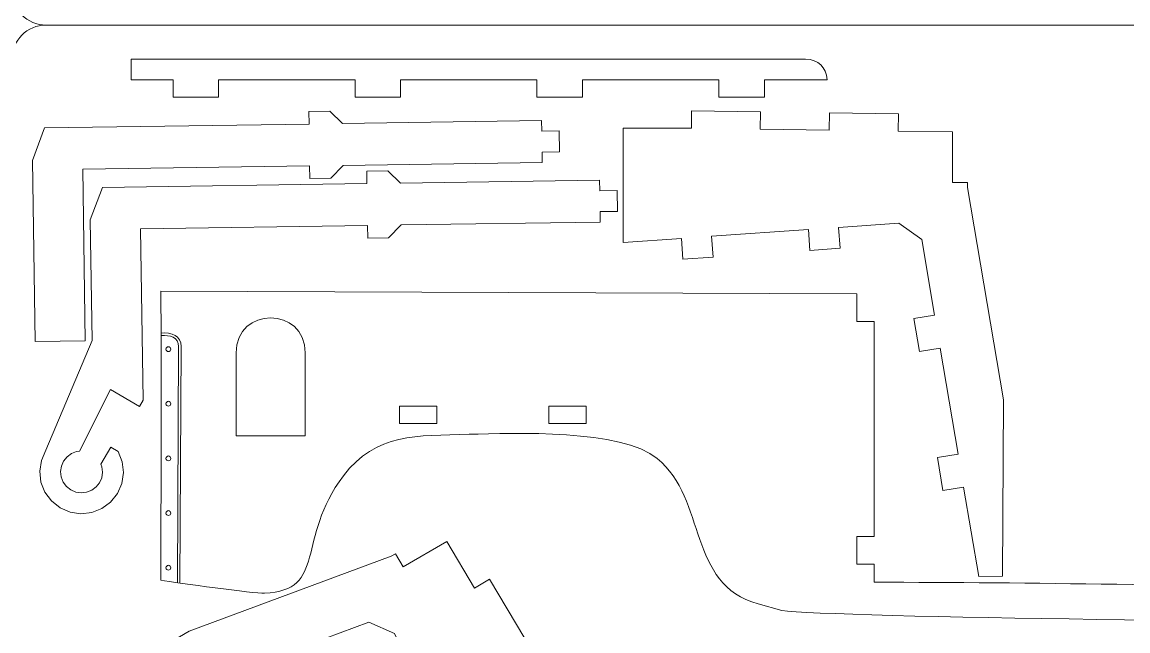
# Model space of a CAD drawing. Header units: centimetres. Extents: x -129.3 to -71.3, y -1.4 to 86.6.
# Drawn here: x -100.11 to -83.94, y 33.77 to 42.67 of the extents above; entities that cross this region are included whole.
import ezdxf

# ---------------------------------------------------------------- set-up
doc = ezdxf.new("R2010")
doc.units = ezdxf.units.CM
doc.header["$MEASUREMENT"] = 0
doc.layers.add('Camada 1', color=7, linetype='Continuous')

msp = doc.modelspace()

# ---------------------------------------------------------------- linework, layer by layer
at = {"layer": 'Camada 1', "color": 250, "lineweight": 20}
for points, knots in [([(-99.75825, 42.62823), (-100.03324, 42.62823), (-100.25825, 42.85323), (-100.25825, 43.12824), (-100.25825, 43.12824), (-100.25825, 43.12824), (-100.25825, 86.12825), (-100.25825, 86.12825), (-100.25825, 86.12825), (-100.25825, 86.40325), (-100.03324, 86.62825), (-99.75825, 86.62825), (-99.75825, 86.62825), (-99.75825, 86.62825), (-71.75824, 86.62825), (-71.75824, 86.62825), (-71.75824, 86.62825), (-71.48325, 86.62825), (-71.25825, 86.40325), (-71.25825, 86.12825), (-71.25825, 86.12825), (-71.25825, 86.12825), (-71.25825, 43.12824), (-71.25825, 43.12824), (-71.25825, 43.12824), (-71.25825, 42.85323), (-71.48325, 42.62823), (-71.75824, 42.62823)], [0, 0, 0, 0, 0.125, 0.125, 0.125, 0.125, 0.25, 0.25, 0.25, 0.25, 0.375, 0.375, 0.375, 0.375, 0.5, 0.5, 0.5, 0.5, 0.625, 0.625, 0.625, 0.625, 0.75, 0.75, 0.75, 0.75, 1, 1, 1, 1]), ([(-99.75825, -1.37179), (-99.75825, -1.37179), (-71.75824, -1.37179), (-71.75824, -1.37179), (-71.75824, -1.37179), (-71.48325, -1.37179), (-71.25825, -1.14679), (-71.25825, -0.87179), (-71.25825, -0.87179), (-71.25825, -0.87179), (-71.25825, 42.12822), (-71.25825, 42.12822), (-71.25825, 42.12822), (-71.25825, 42.40323), (-71.48325, 42.62823), (-71.75824, 42.62823), (-71.75824, 42.62823), (-71.75824, 42.62823), (-99.75825, 42.62823), (-99.75825, 42.62823), (-99.75825, 42.62823), (-100.03324, 42.62823), (-100.25825, 42.40323), (-100.25825, 42.12822), (-100.25825, 42.12822), (-100.25825, 42.12822), (-100.25825, -0.87179), (-100.25825, -0.87179), (-100.25825, -0.87179), (-100.25825, -1.14679), (-100.03324, -1.37179), (-99.75825, -1.37179)], [0, 0, 0, 0, 0.11111111, 0.11111111, 0.11111111, 0.11111111, 0.22222222, 0.22222222, 0.22222222, 0.22222222, 0.33333333, 0.33333333, 0.33333333, 0.33333333, 0.44444444, 0.44444444, 0.44444444, 0.44444444, 0.55555556, 0.55555556, 0.55555556, 0.55555556, 0.66666667, 0.66666667, 0.66666667, 0.66666667, 0.77777778, 0.77777778, 0.77777778, 0.77777778, 1, 1, 1, 1])]:
    msp.add_open_spline(points, degree=3, knots=knots, dxfattribs=at)
at = {"layer": 'Camada 1', "lineweight": 9}
for points, knots in [([(-97.23604, 41.82697), (-97.23604, 41.82697), (-95.24101, 41.82697), (-95.24101, 41.82697), (-95.24101, 41.82697), (-95.24101, 41.82697), (-95.24101, 41.57391), (-95.24101, 41.57391), (-95.24101, 41.57391), (-95.24101, 41.57391), (-94.57599, 41.57391), (-94.57599, 41.57391), (-94.57599, 41.57391), (-94.57599, 41.57391), (-94.57599, 41.82697), (-94.57599, 41.82697), (-94.57599, 41.82697), (-94.57599, 41.82697), (-92.58097, 41.82697), (-92.58097, 41.82697), (-92.58097, 41.82697), (-92.58097, 41.82697), (-92.58097, 41.57391), (-92.58097, 41.57391), (-92.58097, 41.57391), (-92.58097, 41.57391), (-91.91596, 41.57391), (-91.91596, 41.57391), (-91.91596, 41.57391), (-91.91596, 41.57391), (-91.91596, 41.82697), (-91.91596, 41.82697), (-91.91596, 41.82697), (-91.91596, 41.82697), (-89.92092, 41.82697), (-89.92092, 41.82697), (-89.92092, 41.82697), (-89.92092, 41.82697), (-89.92092, 41.57391), (-89.92092, 41.57391), (-89.92092, 41.57391), (-89.92092, 41.57391), (-89.25591, 41.57391), (-89.25591, 41.57391), (-89.25591, 41.57391), (-89.25591, 41.57391), (-89.25591, 41.82697), (-89.25591, 41.82697), (-89.25591, 41.82697), (-89.25591, 41.82697), (-88.33751, 41.82697), (-88.33751, 41.82697), (-88.33751, 41.82697), (-88.34977, 42.01382), (-88.46707, 42.12715), (-88.65334, 42.12892), (-88.65334, 42.12892), (-88.65334, 42.12892), (-88.90218, 42.13063), (-88.90218, 42.13063), (-88.90218, 42.13063), (-88.90218, 42.13063), (-98.51545, 42.13063), (-98.51545, 42.13063), (-98.51545, 42.13063), (-98.51545, 42.13063), (-98.51545, 41.82697), (-98.51545, 41.82697), (-98.51545, 41.82697), (-98.51545, 41.82697), (-97.90105, 41.82697), (-97.90105, 41.82697), (-97.90105, 41.82697), (-97.90105, 41.82697), (-97.90105, 41.57391), (-97.90105, 41.57391), (-97.90105, 41.57391), (-97.90105, 41.57391), (-97.23604, 41.57391), (-97.23604, 41.57391), (-97.23604, 41.57391), (-97.23604, 41.57391), (-97.23604, 41.82697), (-97.23604, 41.82697)], [0, 0, 0, 0, 0.04545455, 0.04545455, 0.04545455, 0.04545455, 0.09090909, 0.09090909, 0.09090909, 0.09090909, 0.13636364, 0.13636364, 0.13636364, 0.13636364, 0.18181818, 0.18181818, 0.18181818, 0.18181818, 0.22727273, 0.22727273, 0.22727273, 0.22727273, 0.27272727, 0.27272727, 0.27272727, 0.27272727, 0.31818182, 0.31818182, 0.31818182, 0.31818182, 0.36363636, 0.36363636, 0.36363636, 0.36363636, 0.40909091, 0.40909091, 0.40909091, 0.40909091, 0.45454545, 0.45454545, 0.45454545, 0.45454545, 0.5, 0.5, 0.5, 0.5, 0.54545455, 0.54545455, 0.54545455, 0.54545455, 0.59090909, 0.59090909, 0.59090909, 0.59090909, 0.63636364, 0.63636364, 0.63636364, 0.63636364, 0.68181818, 0.68181818, 0.68181818, 0.68181818, 0.72727273, 0.72727273, 0.72727273, 0.72727273, 0.77272727, 0.77272727, 0.77272727, 0.77272727, 0.81818182, 0.81818182, 0.81818182, 0.81818182, 0.86363636, 0.86363636, 0.86363636, 0.86363636, 0.90909091, 0.90909091, 0.90909091, 0.90909091, 1, 1, 1, 1]), ([(-95.90433, 40.56944), (-95.90433, 40.56944), (-95.90166, 40.38588), (-95.90166, 40.38588), (-95.90166, 40.38588), (-95.90166, 40.38588), (-95.59572, 40.39032), (-95.59572, 40.39032), (-95.59572, 40.39032), (-95.59572, 40.39032), (-95.41483, 40.57655), (-95.41483, 40.57655), (-95.41483, 40.57655), (-95.41483, 40.57655), (-92.50304, 40.61882), (-92.50304, 40.61882), (-92.50304, 40.61882), (-92.50304, 40.61882), (-92.50526, 40.7718), (-92.50526, 40.7718), (-92.50526, 40.7718), (-92.50526, 40.7718), (-92.25032, 40.7755), (-92.25032, 40.7755), (-92.25032, 40.7755), (-92.25032, 40.7755), (-92.25475, 41.08143), (-92.25475, 41.08143), (-92.25475, 41.08143), (-92.25475, 41.08143), (-92.50971, 41.07774), (-92.50971, 41.07774), (-92.50971, 41.07774), (-92.50971, 41.07774), (-92.51192, 41.2307), (-92.51192, 41.2307), (-92.51192, 41.2307), (-92.51192, 41.2307), (-95.42371, 41.18843), (-95.42371, 41.18843), (-95.42371, 41.18843), (-95.42371, 41.18843), (-95.60994, 41.36933), (-95.60994, 41.36933), (-95.60994, 41.36933), (-95.60994, 41.36933), (-95.91588, 41.36489), (-95.91588, 41.36489), (-95.91588, 41.36489), (-95.91588, 41.36489), (-95.91321, 41.18132), (-95.91321, 41.18132), (-95.91321, 41.18132), (-95.91321, 41.18132), (-99.77959, 41.12518), (-99.77959, 41.12518), (-99.77959, 41.12518), (-99.77959, 41.12518), (-99.95815, 40.64936), (-99.95815, 40.64936), (-99.95815, 40.64936), (-99.95815, 40.64936), (-99.9197, 38.00192), (-99.9197, 38.00192), (-99.9197, 38.00192), (-99.9197, 38.00192), (-99.18545, 38.01258), (-99.18545, 38.01258), (-99.18545, 38.01258), (-99.18545, 38.01258), (-99.22188, 40.52128), (-99.22188, 40.52128), (-99.22188, 40.52128), (-99.22188, 40.52128), (-95.90433, 40.56944), (-95.90433, 40.56944)], [0, 0, 0, 0, 0.05, 0.05, 0.05, 0.05, 0.1, 0.1, 0.1, 0.1, 0.15, 0.15, 0.15, 0.15, 0.2, 0.2, 0.2, 0.2, 0.25, 0.25, 0.25, 0.25, 0.3, 0.3, 0.3, 0.3, 0.35, 0.35, 0.35, 0.35, 0.4, 0.4, 0.4, 0.4, 0.45, 0.45, 0.45, 0.45, 0.5, 0.5, 0.5, 0.5, 0.55, 0.55, 0.55, 0.55, 0.6, 0.6, 0.6, 0.6, 0.65, 0.65, 0.65, 0.65, 0.7, 0.7, 0.7, 0.7, 0.75, 0.75, 0.75, 0.75, 0.8, 0.8, 0.8, 0.8, 0.85, 0.85, 0.85, 0.85, 0.9, 0.9, 0.9, 0.9, 1, 1, 1, 1]), ([(-90.46719, 39.50893), (-90.46719, 39.50893), (-91.31948, 39.44905), (-91.31948, 39.44905), (-91.31948, 39.44905), (-91.31948, 39.44905), (-91.32002, 41.12047), (-91.32002, 41.12047), (-91.32002, 41.12047), (-91.32002, 41.12047), (-90.32298, 41.12079), (-90.32298, 41.12079), (-90.32298, 41.12079), (-90.32298, 41.12079), (-90.3193, 41.37574), (-90.3193, 41.37574), (-90.3193, 41.37574), (-90.3193, 41.37574), (-89.31111, 41.36118), (-89.31111, 41.36118), (-89.31111, 41.36118), (-89.31111, 41.36118), (-89.31478, 41.10624), (-89.31478, 41.10624), (-89.31478, 41.10624), (-89.31478, 41.10624), (-88.30659, 41.09168), (-88.30659, 41.09168), (-88.30659, 41.09168), (-88.30659, 41.09168), (-88.30291, 41.34662), (-88.30291, 41.34662), (-88.30291, 41.34662), (-88.30291, 41.34662), (-87.29472, 41.33207), (-87.29472, 41.33207), (-87.29472, 41.33207), (-87.29472, 41.33207), (-87.29851, 41.07713), (-87.29851, 41.07713), (-87.29851, 41.07713), (-87.29851, 41.07713), (-86.50424, 41.06579), (-86.50424, 41.06579), (-86.50424, 41.06579), (-86.50424, 41.06579), (-86.50401, 40.32699), (-86.50401, 40.32699), (-86.50401, 40.32699), (-86.50401, 40.32699), (-86.28571, 40.32703), (-86.28571, 40.32703), (-86.28571, 40.32703), (-86.28571, 40.32703), (-86.28385, 40.25397), (-86.28385, 40.25397), (-86.28385, 40.25397), (-86.28385, 40.25397), (-85.75784, 37.14782), (-85.75784, 37.14782), (-85.75784, 37.14782), (-85.75784, 37.14782), (-85.77393, 34.56861), (-85.77393, 34.56861), (-85.77393, 34.56861), (-85.77393, 34.56861), (-86.1217, 34.56851), (-86.1217, 34.56851), (-86.1217, 34.56851), (-86.1217, 34.56851), (-86.34268, 35.87247), (-86.34268, 35.87247), (-86.34268, 35.87247), (-86.34268, 35.87247), (-86.64435, 35.82134), (-86.64435, 35.82134), (-86.64435, 35.82134), (-86.64435, 35.82134), (-86.72615, 36.30401), (-86.72615, 36.30401), (-86.72615, 36.30401), (-86.72615, 36.30401), (-86.42447, 36.35514), (-86.42447, 36.35514), (-86.42447, 36.35514), (-86.42447, 36.35514), (-86.68726, 37.90578), (-86.68726, 37.90578), (-86.68726, 37.90578), (-86.68726, 37.90578), (-86.98893, 37.85466), (-86.98893, 37.85466), (-86.98893, 37.85466), (-86.98893, 37.85466), (-87.07073, 38.33733), (-87.07073, 38.33733), (-87.07073, 38.33733), (-87.07073, 38.33733), (-86.76905, 38.38844), (-86.76905, 38.38844), (-86.76905, 38.38844), (-86.76905, 38.38844), (-86.95529, 39.49139), (-86.95529, 39.49139), (-86.95529, 39.49139), (-86.95529, 39.49139), (-87.28723, 39.73233), (-87.28723, 39.73233), (-87.28723, 39.73233), (-87.28723, 39.73233), (-88.17073, 39.67025), (-88.17073, 39.67025), (-88.17073, 39.67025), (-88.17073, 39.67025), (-88.14929, 39.36504), (-88.14929, 39.36504), (-88.14929, 39.36504), (-88.14929, 39.36504), (-88.59074, 39.33402), (-88.59074, 39.33402), (-88.59074, 39.33402), (-88.59074, 39.33402), (-88.61218, 39.63924), (-88.61218, 39.63924), (-88.61218, 39.63924), (-88.61218, 39.63924), (-90.02768, 39.53981), (-90.02768, 39.53981), (-90.02768, 39.53981), (-90.02768, 39.53981), (-90.00624, 39.23459), (-90.00624, 39.23459), (-90.00624, 39.23459), (-90.00624, 39.23459), (-90.44575, 39.20371), (-90.44575, 39.20371), (-90.44575, 39.20371), (-90.44575, 39.20371), (-90.46719, 39.50893), (-90.46719, 39.50893)], [0, 0, 0, 0, 0.02777778, 0.02777778, 0.02777778, 0.02777778, 0.05555556, 0.05555556, 0.05555556, 0.05555556, 0.08333333, 0.08333333, 0.08333333, 0.08333333, 0.11111111, 0.11111111, 0.11111111, 0.11111111, 0.13888889, 0.13888889, 0.13888889, 0.13888889, 0.16666667, 0.16666667, 0.16666667, 0.16666667, 0.19444444, 0.19444444, 0.19444444, 0.19444444, 0.22222222, 0.22222222, 0.22222222, 0.22222222, 0.25, 0.25, 0.25, 0.25, 0.27777778, 0.27777778, 0.27777778, 0.27777778, 0.30555556, 0.30555556, 0.30555556, 0.30555556, 0.33333333, 0.33333333, 0.33333333, 0.33333333, 0.36111111, 0.36111111, 0.36111111, 0.36111111, 0.38888889, 0.38888889, 0.38888889, 0.38888889, 0.41666667, 0.41666667, 0.41666667, 0.41666667, 0.44444444, 0.44444444, 0.44444444, 0.44444444, 0.47222222, 0.47222222, 0.47222222, 0.47222222, 0.5, 0.5, 0.5, 0.5, 0.52777778, 0.52777778, 0.52777778, 0.52777778, 0.55555556, 0.55555556, 0.55555556, 0.55555556, 0.58333333, 0.58333333, 0.58333333, 0.58333333, 0.61111111, 0.61111111, 0.61111111, 0.61111111, 0.63888889, 0.63888889, 0.63888889, 0.63888889, 0.66666667, 0.66666667, 0.66666667, 0.66666667, 0.69444444, 0.69444444, 0.69444444, 0.69444444, 0.72222222, 0.72222222, 0.72222222, 0.72222222, 0.75, 0.75, 0.75, 0.75, 0.77777778, 0.77777778, 0.77777778, 0.77777778, 0.80555556, 0.80555556, 0.80555556, 0.80555556, 0.83333333, 0.83333333, 0.83333333, 0.83333333, 0.86111111, 0.86111111, 0.86111111, 0.86111111, 0.88888889, 0.88888889, 0.88888889, 0.88888889, 0.91666667, 0.91666667, 0.91666667, 0.91666667, 0.94444444, 0.94444444, 0.94444444, 0.94444444, 1, 1, 1, 1]), ([(-99.55428, 35.57106), (-99.55428, 35.57106), (-99.40781, 35.50731), (-99.40781, 35.50731), (-99.40781, 35.50731), (-99.40781, 35.50731), (-99.24983, 35.48363), (-99.24983, 35.48363), (-99.24983, 35.48363), (-99.24983, 35.48363), (-99.0911, 35.50166), (-99.0911, 35.50166), (-99.0911, 35.50166), (-99.0911, 35.50166), (-98.94244, 35.56015), (-98.94244, 35.56015), (-98.94244, 35.56015), (-98.94244, 35.56015), (-98.81399, 35.65511), (-98.81399, 35.65511), (-98.81399, 35.65511), (-98.81399, 35.65511), (-98.71449, 35.7801), (-98.71449, 35.7801), (-98.71449, 35.7801), (-98.71449, 35.7801), (-98.65073, 35.92657), (-98.65073, 35.92657), (-98.65073, 35.92657), (-98.65073, 35.92657), (-98.62705, 36.08456), (-98.62705, 36.08456), (-98.62705, 36.08456), (-98.62705, 36.08456), (-98.64507, 36.24328), (-98.64507, 36.24328), (-98.64507, 36.24328), (-98.64507, 36.24328), (-98.70356, 36.39194), (-98.70356, 36.39194), (-98.70356, 36.39194), (-98.70356, 36.39194), (-98.81266, 36.45511), (-98.81266, 36.45511), (-98.81266, 36.45511), (-98.81266, 36.45511), (-98.9566, 36.20652), (-98.9566, 36.20652), (-98.9566, 36.20652), (-98.9566, 36.20652), (-98.94199, 36.16938), (-98.94199, 36.16938), (-98.94199, 36.16938), (-98.94199, 36.16938), (-98.93298, 36.09002), (-98.93298, 36.09002), (-98.93298, 36.09002), (-98.93298, 36.09002), (-98.94482, 36.01102), (-98.94482, 36.01102), (-98.94482, 36.01102), (-98.94482, 36.01102), (-98.97669, 35.93779), (-98.97669, 35.93779), (-98.97669, 35.93779), (-98.97669, 35.93779), (-99.02644, 35.8753), (-99.02644, 35.8753), (-99.02644, 35.8753), (-99.02644, 35.8753), (-99.09067, 35.82782), (-99.09067, 35.82782), (-99.09067, 35.82782), (-99.09067, 35.82782), (-99.165, 35.79856), (-99.165, 35.79856), (-99.165, 35.79856), (-99.165, 35.79856), (-99.24437, 35.78955), (-99.24437, 35.78955), (-99.24437, 35.78955), (-99.24437, 35.78955), (-99.32335, 35.80139), (-99.32335, 35.80139), (-99.32335, 35.80139), (-99.32335, 35.80139), (-99.39659, 35.83327), (-99.39659, 35.83327), (-99.39659, 35.83327), (-99.39659, 35.83327), (-99.45908, 35.88302), (-99.45908, 35.88302), (-99.45908, 35.88302), (-99.45908, 35.88302), (-99.50657, 35.94725), (-99.50657, 35.94725), (-99.50657, 35.94725), (-99.50657, 35.94725), (-99.53581, 36.02158), (-99.53581, 36.02158), (-99.53581, 36.02158), (-99.53581, 36.02158), (-99.54482, 36.10094), (-99.54482, 36.10094), (-99.54482, 36.10094), (-99.54482, 36.10094), (-99.53298, 36.17993), (-99.53298, 36.17993), (-99.53298, 36.17993), (-99.53298, 36.17993), (-99.50111, 36.25317), (-99.50111, 36.25317), (-99.50111, 36.25317), (-99.50111, 36.25317), (-99.45136, 36.31566), (-99.45136, 36.31566), (-99.45136, 36.31566), (-99.45136, 36.31566), (-99.38713, 36.36314), (-99.38713, 36.36314), (-99.38713, 36.36314), (-99.38713, 36.36314), (-99.3128, 36.39239), (-99.3128, 36.39239), (-99.3128, 36.39239), (-99.3128, 36.39239), (-99.27046, 36.3972), (-99.27046, 36.3972), (-99.27046, 36.3972), (-99.27046, 36.3972), (-98.81741, 37.30059), (-98.81741, 37.30059), (-98.81741, 37.30059), (-98.81741, 37.30059), (-98.39035, 37.05331), (-98.39035, 37.05331), (-98.39035, 37.05331), (-98.39035, 37.05331), (-98.33902, 37.14181), (-98.33902, 37.14181), (-98.33902, 37.14181), (-98.33902, 37.14181), (-98.37529, 39.65051), (-98.37529, 39.65051), (-98.37529, 39.65051), (-98.37529, 39.65051), (-95.05773, 39.69846), (-95.05773, 39.69846), (-95.05773, 39.69846), (-95.05773, 39.69846), (-95.05508, 39.51489), (-95.05508, 39.51489), (-95.05508, 39.51489), (-95.05508, 39.51489), (-94.74914, 39.51932), (-94.74914, 39.51932), (-94.74914, 39.51932), (-94.74914, 39.51932), (-94.56823, 39.70553), (-94.56823, 39.70553), (-94.56823, 39.70553), (-94.56823, 39.70553), (-91.65644, 39.74762), (-91.65644, 39.74762), (-91.65644, 39.74762), (-91.65644, 39.74762), (-91.65865, 39.90059), (-91.65865, 39.90059), (-91.65865, 39.90059), (-91.65865, 39.90059), (-91.40371, 39.90428), (-91.40371, 39.90428), (-91.40371, 39.90428), (-91.40371, 39.90428), (-91.40812, 40.21021), (-91.40812, 40.21021), (-91.40812, 40.21021), (-91.40812, 40.21021), (-91.66308, 40.20653), (-91.66308, 40.20653), (-91.66308, 40.20653), (-91.66308, 40.20653), (-91.66528, 40.3595), (-91.66528, 40.3595), (-91.66528, 40.3595), (-91.66528, 40.3595), (-94.57707, 40.31742), (-94.57707, 40.31742), (-94.57707, 40.31742), (-94.57707, 40.31742), (-94.76329, 40.49832), (-94.76329, 40.49832), (-94.76329, 40.49832), (-94.76329, 40.49832), (-95.06923, 40.4939), (-95.06923, 40.4939), (-95.06923, 40.4939), (-95.06923, 40.4939), (-95.06658, 40.31034), (-95.06658, 40.31034), (-95.06658, 40.31034), (-95.06658, 40.31034), (-98.93296, 40.25445), (-98.93296, 40.25445), (-98.93296, 40.25445), (-98.93296, 40.25445), (-99.11154, 39.77863), (-99.11154, 39.77863), (-99.11154, 39.77863), (-99.11154, 39.77863), (-99.08603, 38.01414), (-99.08603, 38.01414), (-99.08603, 38.01414), (-99.08603, 38.01414), (-99.76331, 36.41086), (-99.76331, 36.41086), (-99.76331, 36.41086), (-99.76331, 36.41086), (-99.82706, 36.26438), (-99.82706, 36.26438), (-99.82706, 36.26438), (-99.82706, 36.26438), (-99.85074, 36.1064), (-99.85074, 36.1064), (-99.85074, 36.1064), (-99.85074, 36.1064), (-99.83272, 35.94767), (-99.83272, 35.94767), (-99.83272, 35.94767), (-99.83272, 35.94767), (-99.77424, 35.79902), (-99.77424, 35.79902), (-99.77424, 35.79902), (-99.77424, 35.79902), (-99.67926, 35.67057), (-99.67926, 35.67057), (-99.67926, 35.67057), (-99.67926, 35.67057), (-99.55428, 35.57106), (-99.55428, 35.57106)], [0, 0, 0, 0, 0.01639344, 0.01639344, 0.01639344, 0.01639344, 0.03278689, 0.03278689, 0.03278689, 0.03278689, 0.04918033, 0.04918033, 0.04918033, 0.04918033, 0.06557377, 0.06557377, 0.06557377, 0.06557377, 0.08196721, 0.08196721, 0.08196721, 0.08196721, 0.09836066, 0.09836066, 0.09836066, 0.09836066, 0.1147541, 0.1147541, 0.1147541, 0.1147541, 0.13114754, 0.13114754, 0.13114754, 0.13114754, 0.14754098, 0.14754098, 0.14754098, 0.14754098, 0.16393443, 0.16393443, 0.16393443, 0.16393443, 0.18032787, 0.18032787, 0.18032787, 0.18032787, 0.19672131, 0.19672131, 0.19672131, 0.19672131, 0.21311475, 0.21311475, 0.21311475, 0.21311475, 0.2295082, 0.2295082, 0.2295082, 0.2295082, 0.24590164, 0.24590164, 0.24590164, 0.24590164, 0.26229508, 0.26229508, 0.26229508, 0.26229508, 0.27868852, 0.27868852, 0.27868852, 0.27868852, 0.29508197, 0.29508197, 0.29508197, 0.29508197, 0.31147541, 0.31147541, 0.31147541, 0.31147541, 0.32786885, 0.32786885, 0.32786885, 0.32786885, 0.3442623, 0.3442623, 0.3442623, 0.3442623, 0.36065574, 0.36065574, 0.36065574, 0.36065574, 0.37704918, 0.37704918, 0.37704918, 0.37704918, 0.39344262, 0.39344262, 0.39344262, 0.39344262, 0.40983607, 0.40983607, 0.40983607, 0.40983607, 0.42622951, 0.42622951, 0.42622951, 0.42622951, 0.44262295, 0.44262295, 0.44262295, 0.44262295, 0.45901639, 0.45901639, 0.45901639, 0.45901639, 0.47540984, 0.47540984, 0.47540984, 0.47540984, 0.49180328, 0.49180328, 0.49180328, 0.49180328, 0.50819672, 0.50819672, 0.50819672, 0.50819672, 0.52459016, 0.52459016, 0.52459016, 0.52459016, 0.54098361, 0.54098361, 0.54098361, 0.54098361, 0.55737705, 0.55737705, 0.55737705, 0.55737705, 0.57377049, 0.57377049, 0.57377049, 0.57377049, 0.59016393, 0.59016393, 0.59016393, 0.59016393, 0.60655738, 0.60655738, 0.60655738, 0.60655738, 0.62295082, 0.62295082, 0.62295082, 0.62295082, 0.63934426, 0.63934426, 0.63934426, 0.63934426, 0.6557377, 0.6557377, 0.6557377, 0.6557377, 0.67213115, 0.67213115, 0.67213115, 0.67213115, 0.68852459, 0.68852459, 0.68852459, 0.68852459, 0.70491803, 0.70491803, 0.70491803, 0.70491803, 0.72131148, 0.72131148, 0.72131148, 0.72131148, 0.73770492, 0.73770492, 0.73770492, 0.73770492, 0.75409836, 0.75409836, 0.75409836, 0.75409836, 0.7704918, 0.7704918, 0.7704918, 0.7704918, 0.78688525, 0.78688525, 0.78688525, 0.78688525, 0.80327869, 0.80327869, 0.80327869, 0.80327869, 0.81967213, 0.81967213, 0.81967213, 0.81967213, 0.83606557, 0.83606557, 0.83606557, 0.83606557, 0.85245902, 0.85245902, 0.85245902, 0.85245902, 0.86885246, 0.86885246, 0.86885246, 0.86885246, 0.8852459, 0.8852459, 0.8852459, 0.8852459, 0.90163934, 0.90163934, 0.90163934, 0.90163934, 0.91803279, 0.91803279, 0.91803279, 0.91803279, 0.93442623, 0.93442623, 0.93442623, 0.93442623, 0.95081967, 0.95081967, 0.95081967, 0.95081967, 0.96721311, 0.96721311, 0.96721311, 0.96721311, 1, 1, 1, 1]), ([(-72.35297, 38.61472), (-72.35297, 38.61472), (-72.51724, 38.62958), (-72.51724, 38.62958), (-72.51724, 38.62958), (-72.51724, 38.62958), (-79.24718, 38.65431), (-79.24718, 38.65431), (-79.24718, 38.65431), (-79.24718, 38.65431), (-79.60962, 39.42545), (-79.60962, 39.42545), (-79.60962, 39.42545), (-79.60962, 39.42545), (-80.04218, 39.4269), (-80.04218, 39.4269), (-80.04218, 39.4269), (-80.04218, 39.4269), (-80.04215, 38.92817), (-80.04215, 38.92817), (-80.04215, 38.92817), (-80.04215, 38.92817), (-80.29521, 38.92817), (-80.29521, 38.92817), (-80.29521, 38.92817), (-80.29521, 38.92817), (-80.29522, 39.42771), (-80.29522, 39.42771), (-80.29522, 39.42771), (-80.29522, 39.42771), (-80.6846, 39.429), (-80.6846, 39.429), (-80.6846, 39.429), (-80.6846, 39.429), (-80.54266, 39.127), (-80.54266, 39.127), (-80.54266, 39.127), (-80.54266, 39.127), (-80.54446, 38.4078), (-80.54446, 38.4078), (-80.54446, 38.4078), (-80.54446, 38.4078), (-80.82036, 38.40779), (-80.82036, 38.40779), (-80.82036, 38.40779), (-80.82036, 38.40779), (-80.82128, 34.66535), (-80.82128, 34.66535), (-80.82128, 34.66535), (-80.82128, 34.66535), (-80.54325, 34.66535), (-80.54325, 34.66535), (-80.54325, 34.66535), (-80.54325, 34.66535), (-80.54325, 34.40153), (-80.54325, 34.40153), (-80.54325, 34.40153), (-82.86289, 34.4279), (-85.35041, 34.48348), (-87.64919, 34.48182), (-87.64919, 34.48182), (-87.64919, 34.48182), (-87.64914, 34.74753), (-87.64914, 34.74753), (-87.64914, 34.74753), (-87.64914, 34.74753), (-87.90218, 34.74758), (-87.90218, 34.74758), (-87.90218, 34.74758), (-87.90218, 34.74758), (-87.90212, 35.15247), (-87.90212, 35.15247), (-87.90212, 35.15247), (-87.90212, 35.15247), (-87.64908, 35.15245), (-87.64908, 35.15245), (-87.64908, 35.15245), (-87.64908, 35.15245), (-87.64886, 38.29508), (-87.64886, 38.29508), (-87.64886, 38.29508), (-87.64886, 38.29508), (-87.9019, 38.2951), (-87.9019, 38.2951), (-87.9019, 38.2951), (-87.9019, 38.2951), (-87.90187, 38.69932), (-87.90187, 38.69932), (-87.90187, 38.69932), (-87.90187, 38.69932), (-98.07965, 38.73713), (-98.07965, 38.73713), (-98.07965, 38.73713), (-98.06891, 37.33601), (-98.07852, 35.91434), (-98.07965, 34.51107), (-98.07965, 34.51107), (-97.84059, 34.47094), (-96.70863, 34.31648), (-96.56535, 34.32284), (-96.56535, 34.32284), (-95.64114, 34.36388), (-96.11276, 35.11115), (-95.41126, 36.03702), (-95.41126, 36.03702), (-94.9318, 36.66983), (-94.3408, 36.62228), (-93.57394, 36.64522), (-93.57394, 36.64522), (-92.92139, 36.66474), (-91.34137, 36.72071), (-90.82179, 36.29106), (-90.82179, 36.29106), (-90.09034, 35.6862), (-90.38424, 34.45081), (-89.34543, 34.16619), (-89.34543, 34.16619), (-89.34543, 34.16619), (-88.99968, 34.07145), (-88.99968, 34.07145), (-88.99968, 34.07145), (-88.32065, 33.96102), (-80.58661, 33.8934), (-79.43759, 33.87686), (-79.43759, 33.87686), (-79.30792, 33.875), (-79.39612, 33.94031), (-79.28467, 33.94817), (-79.28467, 33.94817), (-78.52678, 34.00168), (-78.57819, 34.96598), (-78.24584, 35.60165), (-78.24584, 35.60165), (-78.03126, 36.01208), (-77.72988, 36.36377), (-77.27065, 36.48684), (-77.27065, 36.48684), (-76.7318, 36.63124), (-74.3225, 36.71592), (-73.62578, 36.445), (-73.62578, 36.445), (-72.69308, 36.08232), (-72.66331, 35.14928), (-72.51747, 34.95271), (-72.51747, 34.95271), (-72.33735, 34.70993), (-71.59757, 34.41006), (-71.52396, 34.94913), (-71.52396, 34.94913), (-71.49717, 35.14529), (-71.43254, 37.72991), (-71.46958, 37.87671), (-71.46958, 37.87671), (-71.56992, 38.27435), (-71.96114, 38.51355), (-72.35297, 38.61472)], [0, 0, 0, 0, 0.025, 0.025, 0.025, 0.025, 0.05, 0.05, 0.05, 0.05, 0.075, 0.075, 0.075, 0.075, 0.1, 0.1, 0.1, 0.1, 0.125, 0.125, 0.125, 0.125, 0.15, 0.15, 0.15, 0.15, 0.175, 0.175, 0.175, 0.175, 0.2, 0.2, 0.2, 0.2, 0.225, 0.225, 0.225, 0.225, 0.25, 0.25, 0.25, 0.25, 0.275, 0.275, 0.275, 0.275, 0.3, 0.3, 0.3, 0.3, 0.325, 0.325, 0.325, 0.325, 0.35, 0.35, 0.35, 0.35, 0.375, 0.375, 0.375, 0.375, 0.4, 0.4, 0.4, 0.4, 0.425, 0.425, 0.425, 0.425, 0.45, 0.45, 0.45, 0.45, 0.475, 0.475, 0.475, 0.475, 0.5, 0.5, 0.5, 0.5, 0.525, 0.525, 0.525, 0.525, 0.55, 0.55, 0.55, 0.55, 0.575, 0.575, 0.575, 0.575, 0.6, 0.6, 0.6, 0.6, 0.625, 0.625, 0.625, 0.625, 0.65, 0.65, 0.65, 0.65, 0.675, 0.675, 0.675, 0.675, 0.7, 0.7, 0.7, 0.7, 0.725, 0.725, 0.725, 0.725, 0.75, 0.75, 0.75, 0.75, 0.775, 0.775, 0.775, 0.775, 0.8, 0.8, 0.8, 0.8, 0.825, 0.825, 0.825, 0.825, 0.85, 0.85, 0.85, 0.85, 0.875, 0.875, 0.875, 0.875, 0.9, 0.9, 0.9, 0.9, 0.925, 0.925, 0.925, 0.925, 0.95, 0.95, 0.95, 0.95, 1, 1, 1, 1]), ([(-96.98028, 37.83557), (-96.98028, 37.83557), (-96.98028, 36.62092), (-96.98028, 36.62092), (-96.98028, 36.62092), (-96.98028, 36.62092), (-95.96807, 36.62092), (-95.96807, 36.62092), (-95.96807, 36.62092), (-95.96807, 36.62092), (-95.96807, 37.83557), (-95.96807, 37.83557), (-95.96807, 37.83557), (-95.96807, 38.51771), (-96.98028, 38.51776), (-96.98028, 37.83557)], [0, 0, 0, 0, 0.2, 0.2, 0.2, 0.2, 0.4, 0.4, 0.4, 0.4, 0.6, 0.6, 0.6, 0.6, 1, 1, 1, 1]), ([(-94.04314, 37.05423), (-94.04314, 37.05423), (-94.04314, 36.80118), (-94.04314, 36.80118), (-94.04314, 36.80118), (-94.04314, 36.80118), (-94.58973, 36.80118), (-94.58973, 36.80118), (-94.58973, 36.80118), (-94.58973, 36.80118), (-94.58973, 37.05423), (-94.58973, 37.05423), (-94.58973, 37.05423), (-94.58973, 37.05423), (-94.04314, 37.05423), (-94.04314, 37.05423)], [0, 0, 0, 0, 0.2, 0.2, 0.2, 0.2, 0.4, 0.4, 0.4, 0.4, 0.6, 0.6, 0.6, 0.6, 1, 1, 1, 1]), ([(-92.4069, 36.80118), (-92.4069, 36.80118), (-91.86031, 36.80118), (-91.86031, 36.80118), (-91.86031, 36.80118), (-91.86031, 36.80118), (-91.86031, 37.05423), (-91.86031, 37.05423), (-91.86031, 37.05423), (-91.86031, 37.05423), (-92.4069, 37.05423), (-92.4069, 37.05423), (-92.4069, 37.05423), (-92.4069, 37.05423), (-92.4069, 36.80118), (-92.4069, 36.80118)], [0, 0, 0, 0, 0.2, 0.2, 0.2, 0.2, 0.4, 0.4, 0.4, 0.4, 0.6, 0.6, 0.6, 0.6, 1, 1, 1, 1]), ([(-93.26575, 30.86763), (-93.26575, 30.86763), (-92.89146, 30.09959), (-92.89146, 30.09959), (-92.89146, 30.09959), (-92.89146, 30.09959), (-91.4437, 30.93482), (-91.4437, 30.93482), (-91.4437, 30.93482), (-91.4437, 30.93482), (-91.94195, 31.79845), (-91.94195, 31.79845), (-91.94195, 31.79845), (-91.94195, 31.79845), (-91.72299, 31.92911), (-91.72299, 31.92911), (-91.72299, 31.92911), (-91.72299, 31.92911), (-92.2397, 32.79495), (-92.2397, 32.79495), (-92.2397, 32.79495), (-92.2397, 32.79495), (-92.45865, 32.6643), (-92.45865, 32.6643), (-92.45865, 32.6643), (-92.45865, 32.6643), (-92.97535, 33.53014), (-92.97535, 33.53014), (-92.97535, 33.53014), (-92.97535, 33.53014), (-92.7564, 33.6608), (-92.7564, 33.6608), (-92.7564, 33.6608), (-92.7564, 33.6608), (-93.2731, 34.52664), (-93.2731, 34.52664), (-93.2731, 34.52664), (-93.2731, 34.52664), (-93.492, 34.39589), (-93.492, 34.39589), (-93.492, 34.39589), (-93.492, 34.39589), (-93.89894, 35.07807), (-93.89894, 35.07807), (-93.89894, 35.07807), (-93.89894, 35.07807), (-94.53888, 34.70887), (-94.53888, 34.70887), (-94.53888, 34.70887), (-94.53888, 34.70887), (-94.648, 34.89794), (-94.648, 34.89794), (-94.648, 34.89794), (-94.648, 34.89794), (-94.7122, 34.86303), (-94.7122, 34.86303), (-94.7122, 34.86303), (-94.7122, 34.86303), (-97.6652, 33.76549), (-97.6652, 33.76549), (-97.6652, 33.76549), (-97.6652, 33.76549), (-99.89082, 32.46195), (-99.89082, 32.46195), (-99.89082, 32.46195), (-99.89082, 32.46195), (-99.71703, 32.16072), (-99.71703, 32.16072), (-99.71703, 32.16072), (-99.71703, 32.16072), (-98.47728, 32.62133), (-98.47728, 32.62133), (-98.47728, 32.62133), (-98.47728, 32.62133), (-98.37072, 32.33451), (-98.37072, 32.33451), (-98.37072, 32.33451), (-98.37072, 32.33451), (-97.91181, 32.50501), (-97.91181, 32.50501), (-97.91181, 32.50501), (-97.91181, 32.50501), (-98.01838, 32.79183), (-98.01838, 32.79183), (-98.01838, 32.79183), (-98.01838, 32.79183), (-96.54409, 33.33957), (-96.54409, 33.33957), (-96.54409, 33.33957), (-96.54409, 33.33957), (-96.43752, 33.05275), (-96.43752, 33.05275), (-96.43752, 33.05275), (-96.43752, 33.05275), (-95.97862, 33.22325), (-95.97862, 33.22325), (-95.97862, 33.22325), (-95.97862, 33.22325), (-96.08519, 33.51006), (-96.08519, 33.51006), (-96.08519, 33.51006), (-96.08519, 33.51006), (-95.0369, 33.90025), (-95.0369, 33.90025), (-95.0369, 33.90025), (-95.0369, 33.90025), (-94.66227, 33.73326), (-94.66227, 33.73326), (-94.66227, 33.73326), (-94.66227, 33.73326), (-94.27427, 32.93708), (-94.27427, 32.93708), (-94.27427, 32.93708), (-94.27427, 32.93708), (-94.54931, 32.80305), (-94.54931, 32.80305), (-94.54931, 32.80305), (-94.54931, 32.80305), (-94.35545, 32.40523), (-94.35545, 32.40523), (-94.35545, 32.40523), (-94.35545, 32.40523), (-94.0804, 32.53927), (-94.0804, 32.53927), (-94.0804, 32.53927), (-94.0804, 32.53927), (-93.45877, 31.26369), (-93.45877, 31.26369), (-93.45877, 31.26369), (-93.45877, 31.26369), (-93.73382, 31.12965), (-93.73382, 31.12965), (-93.73382, 31.12965), (-93.73382, 31.12965), (-93.5408, 30.73359), (-93.5408, 30.73359), (-93.5408, 30.73359), (-93.5408, 30.73359), (-93.26575, 30.86763), (-93.26575, 30.86763)], [0, 0, 0, 0, 0.02777778, 0.02777778, 0.02777778, 0.02777778, 0.05555556, 0.05555556, 0.05555556, 0.05555556, 0.08333333, 0.08333333, 0.08333333, 0.08333333, 0.11111111, 0.11111111, 0.11111111, 0.11111111, 0.13888889, 0.13888889, 0.13888889, 0.13888889, 0.16666667, 0.16666667, 0.16666667, 0.16666667, 0.19444444, 0.19444444, 0.19444444, 0.19444444, 0.22222222, 0.22222222, 0.22222222, 0.22222222, 0.25, 0.25, 0.25, 0.25, 0.27777778, 0.27777778, 0.27777778, 0.27777778, 0.30555556, 0.30555556, 0.30555556, 0.30555556, 0.33333333, 0.33333333, 0.33333333, 0.33333333, 0.36111111, 0.36111111, 0.36111111, 0.36111111, 0.38888889, 0.38888889, 0.38888889, 0.38888889, 0.41666667, 0.41666667, 0.41666667, 0.41666667, 0.44444444, 0.44444444, 0.44444444, 0.44444444, 0.47222222, 0.47222222, 0.47222222, 0.47222222, 0.5, 0.5, 0.5, 0.5, 0.52777778, 0.52777778, 0.52777778, 0.52777778, 0.55555556, 0.55555556, 0.55555556, 0.55555556, 0.58333333, 0.58333333, 0.58333333, 0.58333333, 0.61111111, 0.61111111, 0.61111111, 0.61111111, 0.63888889, 0.63888889, 0.63888889, 0.63888889, 0.66666667, 0.66666667, 0.66666667, 0.66666667, 0.69444444, 0.69444444, 0.69444444, 0.69444444, 0.72222222, 0.72222222, 0.72222222, 0.72222222, 0.75, 0.75, 0.75, 0.75, 0.77777778, 0.77777778, 0.77777778, 0.77777778, 0.80555556, 0.80555556, 0.80555556, 0.80555556, 0.83333333, 0.83333333, 0.83333333, 0.83333333, 0.86111111, 0.86111111, 0.86111111, 0.86111111, 0.88888889, 0.88888889, 0.88888889, 0.88888889, 0.91666667, 0.91666667, 0.91666667, 0.91666667, 0.94444444, 0.94444444, 0.94444444, 0.94444444, 1, 1, 1, 1])]:
    msp.add_open_spline(points, degree=3, knots=knots, dxfattribs=at)
at = {"layer": 'Camada 1', "color": 140, "lineweight": 9}
for points, knots in [([(-98.0786, 38.12444), (-97.92286, 38.13896), (-97.78278, 38.08578), (-97.78359, 37.92744), (-97.78359, 37.92744), (-97.78359, 37.92744), (-97.80159, 34.47029), (-97.80159, 34.47029)], [0, 0, 0, 0, 0.33333333, 0.33333333, 0.33333333, 0.33333333, 1, 1, 1, 1]), ([(-97.83859, 34.4753), (-97.83859, 34.4753), (-97.82059, 37.92944), (-97.82059, 37.92944), (-97.82059, 37.92944), (-97.8199, 38.06247), (-97.94569, 38.09927), (-98.0756, 38.08844)], [0, 0, 0, 0, 0.33333333, 0.33333333, 0.33333333, 0.33333333, 1, 1, 1, 1]), ([(-97.96959, 37.85532), (-97.94998, 37.85532), (-97.93409, 37.87121), (-97.93409, 37.89082), (-97.93409, 37.89082), (-97.93409, 37.91043), (-97.94998, 37.92632), (-97.96959, 37.92632), (-97.96959, 37.92632), (-97.9892, 37.92632), (-98.00509, 37.91043), (-98.00509, 37.89082), (-98.00509, 37.89082), (-98.00509, 37.87121), (-97.9892, 37.85532), (-97.96959, 37.85532)], [0, 0, 0, 0, 0.2, 0.2, 0.2, 0.2, 0.4, 0.4, 0.4, 0.4, 0.6, 0.6, 0.6, 0.6, 1, 1, 1, 1]), ([(-97.96959, 37.05616), (-97.94998, 37.05616), (-97.93409, 37.07205), (-97.93409, 37.09166), (-97.93409, 37.09166), (-97.93409, 37.11127), (-97.94998, 37.12716), (-97.96959, 37.12716), (-97.96959, 37.12716), (-97.9892, 37.12716), (-98.00509, 37.11127), (-98.00509, 37.09166), (-98.00509, 37.09166), (-98.00509, 37.07205), (-97.9892, 37.05616), (-97.96959, 37.05616)], [0, 0, 0, 0, 0.2, 0.2, 0.2, 0.2, 0.4, 0.4, 0.4, 0.4, 0.6, 0.6, 0.6, 0.6, 1, 1, 1, 1]), ([(-97.96959, 36.257), (-97.94998, 36.257), (-97.93409, 36.27289), (-97.93409, 36.2925), (-97.93409, 36.2925), (-97.93409, 36.31211), (-97.94998, 36.328), (-97.96959, 36.328), (-97.96959, 36.328), (-97.9892, 36.328), (-98.00509, 36.31211), (-98.00509, 36.2925), (-98.00509, 36.2925), (-98.00509, 36.27289), (-97.9892, 36.257), (-97.96959, 36.257)], [0, 0, 0, 0, 0.2, 0.2, 0.2, 0.2, 0.4, 0.4, 0.4, 0.4, 0.6, 0.6, 0.6, 0.6, 1, 1, 1, 1]), ([(-97.96959, 35.45784), (-97.94998, 35.45784), (-97.93409, 35.47373), (-97.93409, 35.49334), (-97.93409, 35.49334), (-97.93409, 35.51295), (-97.94998, 35.52884), (-97.96959, 35.52884), (-97.96959, 35.52884), (-97.9892, 35.52884), (-98.00509, 35.51295), (-98.00509, 35.49334), (-98.00509, 35.49334), (-98.00509, 35.47373), (-97.9892, 35.45784), (-97.96959, 35.45784)], [0, 0, 0, 0, 0.2, 0.2, 0.2, 0.2, 0.4, 0.4, 0.4, 0.4, 0.6, 0.6, 0.6, 0.6, 1, 1, 1, 1]), ([(-97.96959, 34.65868), (-97.94998, 34.65868), (-97.93409, 34.67457), (-97.93409, 34.69418), (-97.93409, 34.69418), (-97.93409, 34.71379), (-97.94998, 34.72968), (-97.96959, 34.72968), (-97.96959, 34.72968), (-97.9892, 34.72968), (-98.00509, 34.71379), (-98.00509, 34.69418), (-98.00509, 34.69418), (-98.00509, 34.67457), (-97.9892, 34.65868), (-97.96959, 34.65868)], [0, 0, 0, 0, 0.2, 0.2, 0.2, 0.2, 0.4, 0.4, 0.4, 0.4, 0.6, 0.6, 0.6, 0.6, 1, 1, 1, 1])]:
    msp.add_open_spline(points, degree=3, knots=knots, dxfattribs=at)

doc.saveas('drawing.dxf')
